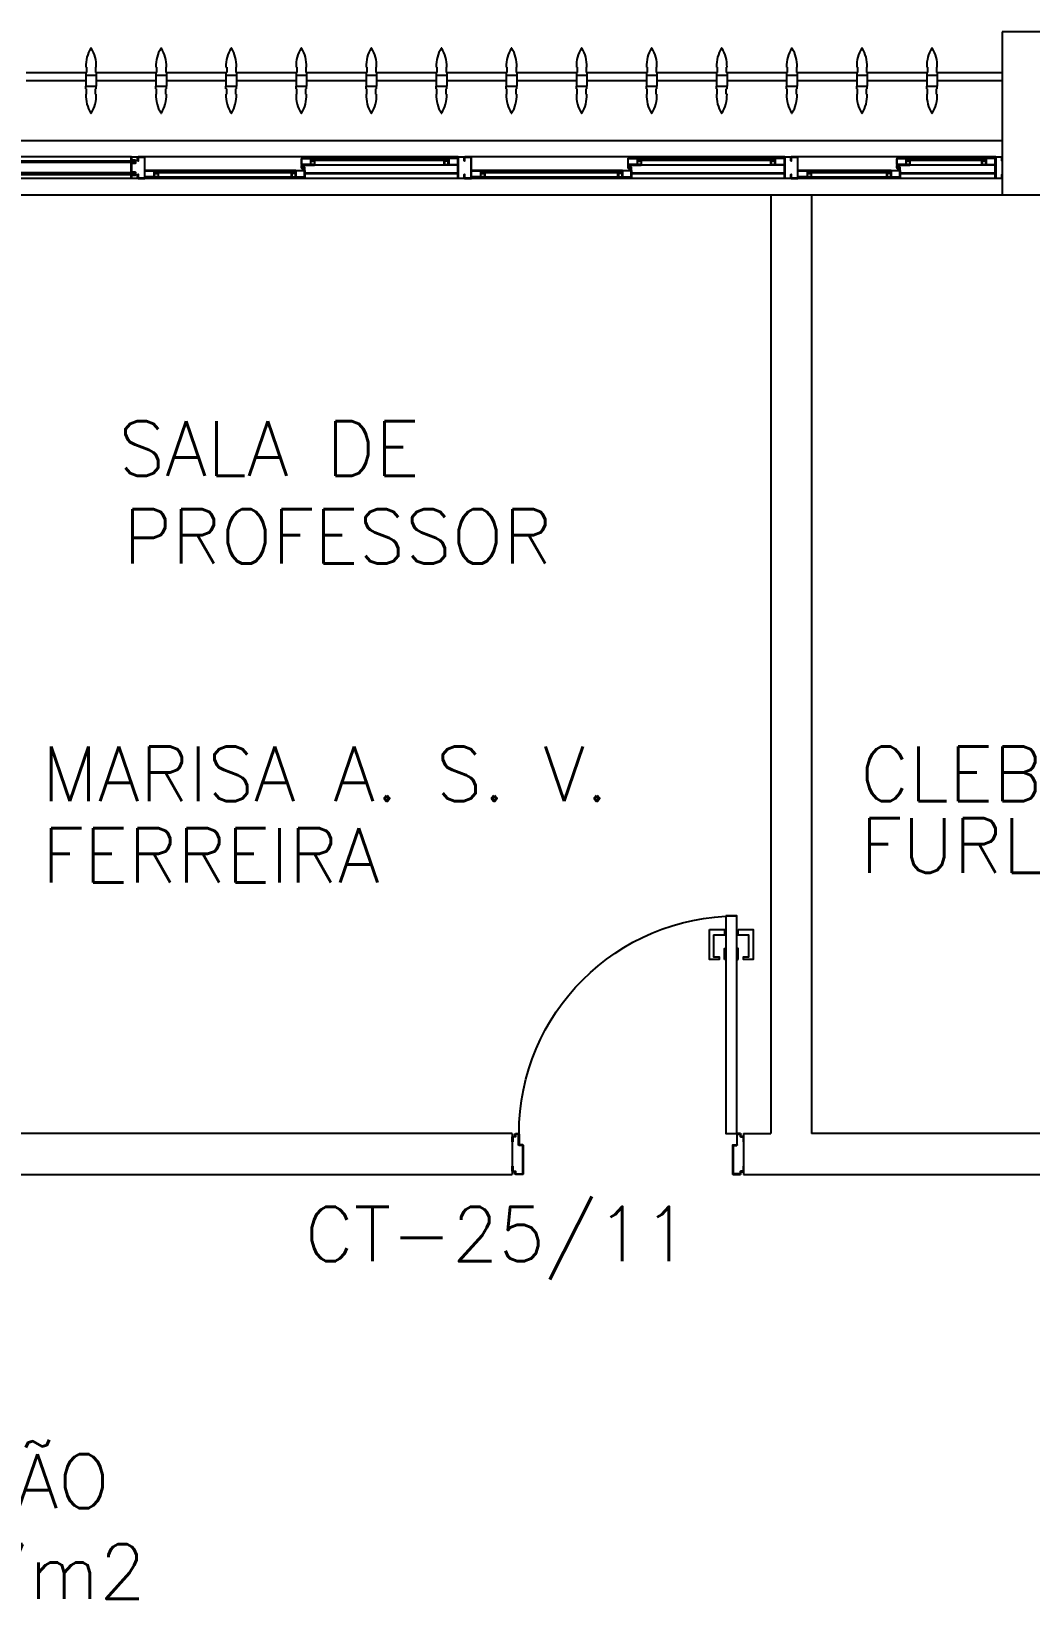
# Model space of a CAD drawing. Header units: millimetres. Extents: x 2686 to 2939, y 1294 to 1441.
# Drawn here: x 2768.71 to 2772.37, y 1342.75 to 1348.57 of the extents above; entities that cross this region are included whole.
import ezdxf

# ---------------------------------------------------------------- set-up
doc = ezdxf.new("R2010")
doc.units = ezdxf.units.MM
for name, color, linetype in [('AR-ALV', 2, 'Continuous'), ('AR-BRISES', 1, 'Continuous'), ('AR-ESQ', 1, 'Continuous'), ('AR-ESTC', 3, 'Continuous'), ('AR-PEITORIL', 1, 'Continuous'), ('AR-PORTA', 1, 'Continuous'), ('AR-TXTCONG', 2, 'Continuous'), ('BR-PAINEL', 1, 'Continuous'), ('BR-SUPORTE', 1, 'Continuous'), ('DT-ESQ-BAGUETE-C', 1, 'Continuous'), ('DT-ESQ-BAGUETE-V', 1, 'Continuous'), ('DT-ESQ-CHAPA DOBRADA-V', 1, 'Continuous'), ('DT-ESQ-MARCO-V', 1, 'Continuous'), ('DT-ESQ-PERFIL CADEIRA-C', 2, 'Continuous'), ('DT-ESQ-PERFIL CADEIRA-V', 2, 'Continuous'), ('DT-ESQ-PERFIL U SIMPLES-C', 2, 'Continuous'), ('DT-ESQ-PERFIL U-C', 2, 'Continuous'), ('DT-ESQ-PERFIL U-V', 1, 'Continuous'), ('DT-ESQ-VIDRO-C', 2, 'Continuous'), ('DT-ESQ-VIDRO-V', 71, 'Continuous'), ('DT-TXTMOD', 1, 'Continuous'), ('ENDEREÇO', 2, 'Continuous'), ('maçaneta', 1, 'Continuous'), ('mov', 1, 'Continuous'), ('PM-PERFIL U-C', 2, 'Continuous'), ('pm1', 2, 'Continuous'), ('TEXTO', 2, 'Continuous'), ('Área', 2, 'Continuous')]:
    doc.layers.add(name, color=color, linetype=linetype)
doc.styles.add('S10', font='simplex.shx', dxfattribs={"height": 0.1})
doc.styles.add('S16', font='simplex.shx', dxfattribs={"width": 1.1, "height": 0.16})
doc.styles.add('UNB-100', font='simplex.shx', dxfattribs={"height": 0.2})
doc.styles.add('UNB1-100', font='simplex.shx', dxfattribs={"height": 0.2})

# ---------------------------------------------------------------- blocks, each defined once
blk = doc.blocks.new('EF35-P')
at = {"layer": 'DT-ESQ-BAGUETE-C', "ltscale": 0.1}
for points in [[(0.0735, -0.125), (0.06, -0.125), (0.06, -0.1235), (0.073, -0.1235, 0.414214), (0.0735, -0.123), (0.0735, -0.112, 0.414214), (0.073, -0.1115), (0.06, -0.1115), (0.06, -0.11), (0.0735, -0.11, -0.414214), (0.075, -0.1115), (0.075, -0.1235, -0.414214)], [(0.339, -0.125), (0.3525, -0.125), (0.3525, -0.1235), (0.3395, -0.1235, -0.414214), (0.339, -0.123), (0.339, -0.112, -0.414214), (0.3395, -0.1115), (0.3525, -0.1115), (0.3525, -0.11), (0.339, -0.11, 0.414214), (0.3375, -0.1115), (0.3375, -0.1235, 0.414214)], [(0.4225, -0.08), (0.409, -0.08), (0.409, -0.0785), (0.422, -0.0785, 0.414214), (0.4225, -0.078), (0.4225, -0.067, 0.414214), (0.422, -0.0665), (0.409, -0.0665), (0.409, -0.065), (0.4225, -0.065, -0.414214), (0.424, -0.0665), (0.424, -0.0785, -0.414214)], [(0.7015, -0.08), (0.715, -0.08), (0.715, -0.0785), (0.702, -0.0785, -0.414214), (0.7015, -0.078), (0.7015, -0.067, -0.414214), (0.702, -0.0665), (0.715, -0.0665), (0.715, -0.065), (0.7015, -0.065, 0.414214), (0.7, -0.0665), (0.7, -0.0785, 0.414214)], [(0.8485, -0.125), (0.835, -0.125), (0.835, -0.1235), (0.848, -0.1235, 0.414214), (0.8485, -0.123), (0.8485, -0.112, 0.414214), (0.848, -0.1115), (0.835, -0.1115), (0.835, -0.11), (0.8485, -0.11, -0.414214), (0.85, -0.1115), (0.85, -0.1235, -0.414214)], [(1.3265, -0.125), (1.34, -0.125), (1.34, -0.1235), (1.327, -0.1235, -0.414214), (1.3265, -0.123), (1.3265, -0.112, -0.414214), (1.327, -0.1115), (1.34, -0.1115), (1.34, -0.11), (1.3265, -0.11, 0.414214), (1.325, -0.1115), (1.325, -0.1235, 0.414214)], [(1.41, -0.08), (1.3965, -0.08), (1.3965, -0.0785), (1.4095, -0.0785, 0.414214), (1.41, -0.078), (1.41, -0.067, 0.414214), (1.4095, -0.0665), (1.3965, -0.0665), (1.3965, -0.065), (1.41, -0.065, -0.414214), (1.4115, -0.0665), (1.4115, -0.0785, -0.414214)], [(1.9015, -0.08), (1.915, -0.08), (1.915, -0.0785), (1.902, -0.0785, -0.414214), (1.9015, -0.078), (1.9015, -0.067, -0.414214), (1.902, -0.0665), (1.915, -0.0665), (1.915, -0.065), (1.9015, -0.065, 0.414214), (1.9, -0.0665), (1.9, -0.0785, 0.414214)], [(2.0485, -0.125), (2.035, -0.125), (2.035, -0.1235), (2.048, -0.1235, 0.414214), (2.0485, -0.123), (2.0485, -0.112, 0.414214), (2.048, -0.1115), (2.035, -0.1115), (2.035, -0.11), (2.0485, -0.11, -0.414214), (2.05, -0.1115), (2.05, -0.1235, -0.414214)], [(2.5265, -0.125), (2.54, -0.125), (2.54, -0.1235), (2.527, -0.1235, -0.414214), (2.5265, -0.123), (2.5265, -0.112, -0.414214), (2.527, -0.1115), (2.54, -0.1115), (2.54, -0.11), (2.5265, -0.11, 0.414214), (2.525, -0.1115), (2.525, -0.1235, 0.414214)], [(2.61, -0.08), (2.5965, -0.08), (2.5965, -0.0785), (2.6095, -0.0785, 0.414214), (2.61, -0.078), (2.61, -0.067, 0.414214), (2.6095, -0.0665), (2.5965, -0.0665), (2.5965, -0.065), (2.61, -0.065, -0.414214), (2.6115, -0.0665), (2.6115, -0.0785, -0.414214)], [(3.1015, -0.08), (3.115, -0.08), (3.115, -0.0785), (3.102, -0.0785, -0.414214), (3.1015, -0.078), (3.1015, -0.067, -0.414214), (3.102, -0.0665), (3.115, -0.0665), (3.115, -0.065), (3.1015, -0.065, 0.414214), (3.1, -0.0665), (3.1, -0.0785, 0.414214)]]:
    blk.add_lwpolyline(points, format="xyb", close=True, dxfattribs=at)
at = {"layer": 'DT-ESQ-BAGUETE-V', "ltscale": 0.1}
for p, q in [((0.0735, -0.11), (0.339, -0.11)), ((0.4225, -0.065), (0.7015, -0.065)), ((0.8485, -0.11), (1.3265, -0.11)), ((1.41, -0.065), (1.9015, -0.065)), ((2.0485, -0.11), (2.5265, -0.11)), ((2.61, -0.065), (3.1015, -0.065))]:
    blk.add_line(p, q, dxfattribs=at)
at = {"layer": 'DT-ESQ-CHAPA DOBRADA-V', "ltscale": 0.1}
for p, q in [((0.025, -0.077), (0.374, -0.077)), ((0.025, -0.08), (0.374, -0.08)), ((0.8, -0.077), (1.3615, -0.077)), ((0.8, -0.08), (1.3615, -0.08)), ((2, -0.077), (2.5615, -0.077)), ((2, -0.08), (2.5615, -0.08))]:
    blk.add_line(p, q, dxfattribs=at)
at = {"layer": 'DT-ESQ-MARCO-V', "ltscale": 0.1}
for p, q in [((3.1985, -0.06), (3.7515, -0.06)), ((3.1985, -0.14), (3.7515, -0.14))]:
    blk.add_line(p, q, dxfattribs=at)
at = {"layer": 'DT-ESQ-PERFIL CADEIRA-C', "ltscale": 0.1}
for p, q in [((0.376, -0.0885), (0.4225, -0.0885)), ((0.75, -0.0885), (0.7015, -0.0885)), ((1.3635, -0.0885), (1.41, -0.0885)), ((1.95, -0.0885), (1.9015, -0.0885)), ((2.5635, -0.0885), (2.61, -0.0885)), ((3.15, -0.0885), (3.1015, -0.0885)), ((0.025, -0.1335), (0.0735, -0.1335)), ((0.3855, -0.1335), (0.339, -0.1335)), ((0.8, -0.1335), (0.8485, -0.1335)), ((1.373, -0.1335), (1.3265, -0.1335)), ((2, -0.1335), (2.0485, -0.1335)), ((2.573, -0.1335), (2.5265, -0.1335))]:
    blk.add_line(p, q, dxfattribs=at)
for points in [[(0.0735, -0.135), (0.025, -0.135), (0.025, -0.1335), (0.06, -0.1335, -0.198912), (0.0589, -0.1331, -0.198913), (0.0585, -0.132), (0.0585, -0.112, 0.414214), (0.058, -0.1115), (0.025, -0.1115), (0.025, -0.11), (0.0585, -0.11, -0.414214), (0.06, -0.1115), (0.06, -0.1235), (0.06, -0.125), (0.06, -0.132), (0.0735, -0.132, -1)], [(0.339, -0.132, 1), (0.339, -0.135), (0.3855, -0.135, 0.414214), (0.3875, -0.133), (0.3875, -0.112, 0.414214), (0.3855, -0.11), (0.354, -0.11, 0.414214), (0.3525, -0.1115), (0.3525, -0.132)], [(0.3525, -0.1335, 0.198913), (0.3536, -0.1331, 0.198913), (0.354, -0.132), (0.354, -0.112, -0.414214), (0.3545, -0.1115), (0.3855, -0.1115, -0.414214), (0.386, -0.112), (0.386, -0.133, -0.414214), (0.3855, -0.1335)], [(0.4225, -0.087, -1), (0.4225, -0.09), (0.376, -0.09, -0.414214), (0.374, -0.088), (0.374, -0.067, -0.414214), (0.376, -0.065), (0.4075, -0.065, -0.414214), (0.409, -0.0665), (0.409, -0.087)], [(0.409, -0.0885, -0.198913), (0.4079, -0.0881, -0.198913), (0.4075, -0.087), (0.4075, -0.067, 0.414214), (0.407, -0.0665), (0.376, -0.0665, 0.414214), (0.3755, -0.067), (0.3755, -0.088, 0.414214), (0.376, -0.0885)], [(0.7015, -0.09), (0.75, -0.09), (0.75, -0.0885), (0.715, -0.0885, 0.198912), (0.7161, -0.0881, 0.198913), (0.7165, -0.087), (0.7165, -0.067, -0.414214), (0.717, -0.0665), (0.75, -0.0665), (0.75, -0.065), (0.7165, -0.065, 0.414214), (0.715, -0.0665), (0.715, -0.0785), (0.715, -0.08), (0.715, -0.087), (0.7015, -0.087, 1)], [(0.8485, -0.135), (0.8, -0.135), (0.8, -0.1335), (0.835, -0.1335, -0.198912), (0.8339, -0.1331, -0.198913), (0.8335, -0.132), (0.8335, -0.112, 0.414214), (0.833, -0.1115), (0.8, -0.1115), (0.8, -0.11), (0.8335, -0.11, -0.414214), (0.835, -0.1115), (0.835, -0.1235), (0.835, -0.125), (0.835, -0.132), (0.8485, -0.132, -1)], [(1.3265, -0.132, 1), (1.3265, -0.135), (1.373, -0.135, 0.414214), (1.375, -0.133), (1.375, -0.112, 0.414214), (1.373, -0.11), (1.3415, -0.11, 0.414214), (1.34, -0.1115), (1.34, -0.132)], [(1.34, -0.1335, 0.198913), (1.3411, -0.1331, 0.198913), (1.3415, -0.132), (1.3415, -0.112, -0.414214), (1.342, -0.1115), (1.373, -0.1115, -0.414214), (1.3735, -0.112), (1.3735, -0.133, -0.414214), (1.373, -0.1335)], [(1.41, -0.087, -1), (1.41, -0.09), (1.3635, -0.09, -0.414214), (1.3615, -0.088), (1.3615, -0.067, -0.414214), (1.3635, -0.065), (1.395, -0.065, -0.414214), (1.3965, -0.0665), (1.3965, -0.087)], [(1.3965, -0.0885, -0.198913), (1.3954, -0.0881, -0.198913), (1.395, -0.087), (1.395, -0.067, 0.414214), (1.3945, -0.0665), (1.3635, -0.0665, 0.414214), (1.363, -0.067), (1.363, -0.088, 0.414214), (1.3635, -0.0885)], [(1.9015, -0.09), (1.95, -0.09), (1.95, -0.0885), (1.915, -0.0885, 0.198912), (1.9161, -0.0881, 0.198913), (1.9165, -0.087), (1.9165, -0.067, -0.414214), (1.917, -0.0665), (1.95, -0.0665), (1.95, -0.065), (1.9165, -0.065, 0.414214), (1.915, -0.0665), (1.915, -0.0785), (1.915, -0.08), (1.915, -0.087), (1.9015, -0.087, 1)], [(2.0485, -0.135), (2, -0.135), (2, -0.1335), (2.035, -0.1335, -0.198912), (2.0339, -0.1331, -0.198913), (2.0335, -0.132), (2.0335, -0.112, 0.414214), (2.033, -0.1115), (2, -0.1115), (2, -0.11), (2.0335, -0.11, -0.414214), (2.035, -0.1115), (2.035, -0.1235), (2.035, -0.125), (2.035, -0.132), (2.0485, -0.132, -1)], [(2.5265, -0.132, 1), (2.5265, -0.135), (2.573, -0.135, 0.414214), (2.575, -0.133), (2.575, -0.112, 0.414214), (2.573, -0.11), (2.5415, -0.11, 0.414214), (2.54, -0.1115), (2.54, -0.132)], [(2.54, -0.1335, 0.198913), (2.5411, -0.1331, 0.198913), (2.5415, -0.132), (2.5415, -0.112, -0.414214), (2.542, -0.1115), (2.573, -0.1115, -0.414214), (2.5735, -0.112), (2.5735, -0.133, -0.414214), (2.573, -0.1335)], [(2.61, -0.087, -1), (2.61, -0.09), (2.5635, -0.09, -0.414214), (2.5615, -0.088), (2.5615, -0.067, -0.414214), (2.5635, -0.065), (2.595, -0.065, -0.414214), (2.5965, -0.0665), (2.5965, -0.087)], [(2.5965, -0.0885, -0.198913), (2.5954, -0.0881, -0.198913), (2.595, -0.087), (2.595, -0.067, 0.414214), (2.5945, -0.0665), (2.5635, -0.0665, 0.414214), (2.563, -0.067), (2.563, -0.088, 0.414214), (2.5635, -0.0885)], [(3.1015, -0.09), (3.15, -0.09), (3.15, -0.0885), (3.115, -0.0885, 0.198912), (3.1161, -0.0881, 0.198913), (3.1165, -0.087), (3.1165, -0.067, -0.414214), (3.117, -0.0665), (3.15, -0.0665), (3.15, -0.065), (3.1165, -0.065, 0.414214), (3.115, -0.0665), (3.115, -0.0785), (3.115, -0.08), (3.115, -0.087), (3.1015, -0.087, 1)]]:
    blk.add_lwpolyline(points, format="xyb", close=True, dxfattribs=at)
at = {"layer": 'DT-ESQ-PERFIL CADEIRA-V', "ltscale": 0.1}
for p, q in [((0.4075, -0.09), (0.7015, -0.09)), ((1.395, -0.09), (1.9015, -0.09)), ((2.595, -0.09), (3.1015, -0.09)), ((0.0735, -0.135), (0.339, -0.135)), ((0.8485, -0.135), (1.3265, -0.135)), ((2.0485, -0.135), (2.5265, -0.135))]:
    blk.add_line(p, q, dxfattribs=at)
at = {"layer": 'DT-ESQ-PERFIL U SIMPLES-C', "ltscale": 0.1}
for points in [[(0.376, -0.102), (0.384, -0.102), (0.384, -0.1005), (0.376, -0.1005, -0.414214), (0.3755, -0.1), (0.3755, -0.092, -0.414214), (0.376, -0.0915), (0.384, -0.0915), (0.384, -0.09), (0.376, -0.09, 0.414214), (0.374, -0.092), (0.374, -0.1, 0.414214)], [(0.3855, -0.098), (0.3775, -0.098), (0.3775, -0.0995), (0.3855, -0.0995, -0.414214), (0.386, -0.1), (0.386, -0.108, -0.414214), (0.3855, -0.1085), (0.3775, -0.1085), (0.3775, -0.11), (0.3855, -0.11, 0.414214), (0.3875, -0.108), (0.3875, -0.1, 0.414214)], [(1.3635, -0.102), (1.3715, -0.102), (1.3715, -0.1005), (1.3635, -0.1005, -0.414214), (1.363, -0.1), (1.363, -0.092, -0.414214), (1.3635, -0.0915), (1.3715, -0.0915), (1.3715, -0.09), (1.3635, -0.09, 0.414214), (1.3615, -0.092), (1.3615, -0.1, 0.414214)], [(1.373, -0.098), (1.365, -0.098), (1.365, -0.0995), (1.373, -0.0995, -0.414214), (1.3735, -0.1), (1.3735, -0.108, -0.414214), (1.373, -0.1085), (1.365, -0.1085), (1.365, -0.11), (1.373, -0.11, 0.414214), (1.375, -0.108), (1.375, -0.1, 0.414214)], [(2.5635, -0.102), (2.5715, -0.102), (2.5715, -0.1005), (2.5635, -0.1005, -0.414214), (2.563, -0.1), (2.563, -0.092, -0.414214), (2.5635, -0.0915), (2.5715, -0.0915), (2.5715, -0.09), (2.5635, -0.09, 0.414214), (2.5615, -0.092), (2.5615, -0.1, 0.414214)], [(2.573, -0.098), (2.565, -0.098), (2.565, -0.0995), (2.573, -0.0995, -0.414214), (2.5735, -0.1), (2.5735, -0.108, -0.414214), (2.573, -0.1085), (2.565, -0.1085), (2.565, -0.11), (2.573, -0.11, 0.414214), (2.575, -0.108), (2.575, -0.1, 0.414214)]]:
    blk.add_lwpolyline(points, format="xyb", close=True, dxfattribs=at)
at = {"layer": 'DT-ESQ-PERFIL U-C', "ltscale": 0.1}
for points in [[(0, -0.0615, -0.414214), (0.0015, -0.06), (0.0235, -0.06, -0.414214), (0.025, -0.0615), (0.025, -0.1385, -0.414214), (0.0235, -0.14), (0.0015, -0.14, -0.414214), (0, -0.1385), (0, -0.125), (0.0015, -0.125), (0.0015, -0.138, 0.414214), (0.002, -0.1385), (0.023, -0.1385, 0.414214), (0.0235, -0.138), (0.0235, -0.062, 0.414214), (0.023, -0.0615), (0.002, -0.0615, 0.414214), (0.0015, -0.062), (0.0015, -0.075), (0, -0.075)], [(0.775, -0.0615, 0.414214), (0.7735, -0.06), (0.7515, -0.06, 0.414214), (0.75, -0.0615), (0.75, -0.1385, 0.414214), (0.7515, -0.14), (0.7735, -0.14, 0.414214), (0.775, -0.1385), (0.775, -0.125), (0.7735, -0.125), (0.7735, -0.138, -0.414214), (0.773, -0.1385), (0.752, -0.1385, -0.414214), (0.7515, -0.138), (0.7515, -0.062, -0.414214), (0.752, -0.0615), (0.773, -0.0615, -0.414214), (0.7735, -0.062), (0.7735, -0.075), (0.775, -0.075)], [(0.775, -0.0615, -0.414214), (0.7765, -0.06), (0.7985, -0.06, -0.414214), (0.8, -0.0615), (0.8, -0.1385, -0.414214), (0.7985, -0.14), (0.7765, -0.14, -0.414214), (0.775, -0.1385), (0.775, -0.125), (0.7765, -0.125), (0.7765, -0.138, 0.414214), (0.777, -0.1385), (0.798, -0.1385, 0.414214), (0.7985, -0.138), (0.7985, -0.062, 0.414214), (0.798, -0.0615), (0.777, -0.0615, 0.414214), (0.7765, -0.062), (0.7765, -0.075), (0.775, -0.075)], [(1.975, -0.0615, 0.414214), (1.9735, -0.06), (1.9515, -0.06, 0.414214), (1.95, -0.0615), (1.95, -0.1385, 0.414214), (1.9515, -0.14), (1.9735, -0.14, 0.414214), (1.975, -0.1385), (1.975, -0.125), (1.9735, -0.125), (1.9735, -0.138, -0.414214), (1.973, -0.1385), (1.952, -0.1385, -0.414214), (1.9515, -0.138), (1.9515, -0.062, -0.414214), (1.952, -0.0615), (1.973, -0.0615, -0.414214), (1.9735, -0.062), (1.9735, -0.075), (1.975, -0.075)], [(1.975, -0.0615, -0.414214), (1.9765, -0.06), (1.9985, -0.06, -0.414214), (2, -0.0615), (2, -0.1385, -0.414214), (1.9985, -0.14), (1.9765, -0.14, -0.414214), (1.975, -0.1385), (1.975, -0.125), (1.9765, -0.125), (1.9765, -0.138, 0.414214), (1.977, -0.1385), (1.998, -0.1385, 0.414214), (1.9985, -0.138), (1.9985, -0.062, 0.414214), (1.998, -0.0615), (1.977, -0.0615, 0.414214), (1.9765, -0.062), (1.9765, -0.075), (1.975, -0.075)], [(3.175, -0.0615, 0.414214), (3.1735, -0.06), (3.1515, -0.06, 0.414214), (3.15, -0.0615), (3.15, -0.1385, 0.414214), (3.1515, -0.14), (3.1735, -0.14, 0.414214), (3.175, -0.1385), (3.175, -0.125), (3.1735, -0.125), (3.1735, -0.138, -0.414214), (3.173, -0.1385), (3.152, -0.1385, -0.414214), (3.1515, -0.138), (3.1515, -0.062, -0.414214), (3.152, -0.0615), (3.173, -0.0615, -0.414214), (3.1735, -0.062), (3.1735, -0.075), (3.175, -0.075)], [(3.2, -0.1285), (3.2, -0.1385, -0.414214), (3.1985, -0.14), (3.1765, -0.14, -0.414214), (3.175, -0.1385), (3.175, -0.125), (3.1765, -0.125), (3.1765, -0.138, 0.414214), (3.177, -0.1385), (3.198, -0.1385, 0.414214), (3.1985, -0.138), (3.1985, -0.1285), (3.1855, -0.1285, -0.414214), (3.184, -0.127), (3.184, -0.117, -0.414214), (3.1855, -0.1155), (3.1985, -0.1155), (3.1985, -0.0845), (3.1855, -0.0845, -0.414214), (3.184, -0.083), (3.184, -0.073, -0.414214), (3.1855, -0.0715), (3.1985, -0.0715), (3.1985, -0.062, 0.414214), (3.198, -0.0615), (3.177, -0.0615, 0.414214), (3.1765, -0.062), (3.1765, -0.075), (3.175, -0.075), (3.175, -0.0615, -0.414214), (3.1765, -0.06), (3.1985, -0.06, -0.414214), (3.2, -0.0615), (3.2, -0.0715, -0.414214), (3.1985, -0.073), (3.1855, -0.073), (3.1855, -0.083), (3.1985, -0.083), (3.1985, -0.083, -0.414214), (3.2, -0.0845), (3.2, -0.1155, -0.414214), (3.1985, -0.117), (3.1985, -0.117), (3.1855, -0.117), (3.1855, -0.127), (3.1985, -0.127, -0.414214)]]:
    blk.add_lwpolyline(points, format="xyb", close=True, dxfattribs=at)
at = {"layer": 'DT-ESQ-PERFIL U-V', "ltscale": 0.1}
for p, q in [((0.0235, -0.06), (0.7515, -0.06)), ((0.7985, -0.06), (1.9515, -0.06)), ((1.9985, -0.06), (3.1515, -0.06)), ((0.0235, -0.14), (0.7515, -0.14)), ((0.7985, -0.14), (1.9515, -0.14)), ((1.9985, -0.14), (3.1515, -0.14))]:
    blk.add_line(p, q, dxfattribs=at)
at = {"layer": 'DT-ESQ-VIDRO-C', "ltscale": 0.1}
for points in [[(0.7125, -0.085), (0.7125, -0.082), (0.4115, -0.082), (0.4115, -0.085)], [(1.9125, -0.085), (1.9125, -0.082), (1.399, -0.082), (1.399, -0.085)], [(3.1125, -0.085), (3.1125, -0.082), (2.599, -0.082), (2.599, -0.085)], [(3.7625, -0.081), (3.7625, -0.075), (3.1875, -0.075), (3.1875, -0.081)], [(0.063, -0.13), (0.063, -0.127), (0.3495, -0.127), (0.3495, -0.13)], [(0.838, -0.13), (0.838, -0.127), (1.337, -0.127), (1.337, -0.13)], [(2.038, -0.13), (2.038, -0.127), (2.537, -0.127), (2.537, -0.13)]]:
    blk.add_lwpolyline(points, close=True, dxfattribs=at)
at = {"layer": 'DT-ESQ-VIDRO-V', "ltscale": 0.1}
blk.add_lwpolyline([(3.7625, -0.119), (3.7625, -0.125), (3.1875, -0.125), (3.1875, -0.119)], close=True, dxfattribs=at)
at = {"layer": 'DT-TXTMOD', "ltscale": 0.1, "style": 'S10', "flags": 3}
for tag, p in [('M01', (0.025, -0.28)), ('M02', (0.3253, -0.28)), ('M03', (0.627, -0.28)), ('M04', (0.9288, -0.28)), ('M05', (1.2306, -0.28)), ('M06', (1.5323, -0.28)), ('M07', (1.8341, -0.28)), ('M08', (2.1359, -0.28)), ('M09', (2.4376, -0.28)), ('M10', (2.7394, -0.28)), ('M11', (3.0412, -0.28)), ('M12', (3.3429, -0.28)), ('M13', (3.6447, -0.28)), ('M14', (3.9464, -0.28)), ('M15', (4.2482, -0.28)), ('M16', (4.55, -0.28)), ('M17', (4.8517, -0.28))]:
    blk.add_attdef(tag, p, '', height=0.1, dxfattribs=at)
blk = doc.blocks.new('BR-MODULO8')
at = {"layer": 'BR-PAINEL'}
for p, q in [((-3.3667, 0.27), (-3.3642, 0.27)), ((-3.3667, 0.25), (-3.3667, 0.24)), ((-3.3667, 0.25), (-3.3642, 0.25)), ((-3.3667, 0.24), (-3.3283, 0.24)), ((-3.3667, 0.24), (-3.3667, 0.2)), ((-3.3642, 0.27), (-3.3642, 0.25)), ((-3.3308, 0.27), (-3.3308, 0.25)), ((-3.3283, 0.27), (-3.3308, 0.27)), ((-3.3283, 0.25), (-3.3308, 0.25)), ((-3.3283, 0.25), (-3.3283, 0.24)), ((-3.3283, 0.24), (-3.3283, 0.2)), ((-3.1092, 0.27), (-3.1067, 0.27)), ((-3.1092, 0.25), (-3.1092, 0.24)), ((-3.1092, 0.25), (-3.1067, 0.25)), ((-3.1092, 0.24), (-3.0708, 0.24)), ((-3.1092, 0.24), (-3.1092, 0.2)), ((-3.1067, 0.27), (-3.1067, 0.25)), ((-3.0733, 0.27), (-3.0733, 0.25)), ((-3.0708, 0.27), (-3.0733, 0.27)), ((-3.0708, 0.25), (-3.0733, 0.25)), ((-3.0708, 0.25), (-3.0708, 0.24)), ((-3.0708, 0.24), (-3.0708, 0.2)), ((-2.8517, 0.27), (-2.8492, 0.27)), ((-2.8517, 0.25), (-2.8517, 0.24)), ((-2.8517, 0.25), (-2.8492, 0.25)), ((-2.8517, 0.24), (-2.8133, 0.24)), ((-2.8517, 0.24), (-2.8517, 0.2)), ((-2.8492, 0.27), (-2.8492, 0.25)), ((-2.8158, 0.27), (-2.8158, 0.25)), ((-2.8133, 0.27), (-2.8158, 0.27)), ((-2.8133, 0.25), (-2.8158, 0.25)), ((-2.8133, 0.25), (-2.8133, 0.24)), ((-2.8133, 0.24), (-2.8133, 0.2)), ((-2.5942, 0.27), (-2.5917, 0.27)), ((-2.5942, 0.25), (-2.5942, 0.24)), ((-2.5942, 0.25), (-2.5917, 0.25)), ((-2.5942, 0.24), (-2.5558, 0.24)), ((-2.5942, 0.24), (-2.5942, 0.2)), ((-2.5917, 0.27), (-2.5917, 0.25)), ((-2.5583, 0.27), (-2.5583, 0.25)), ((-2.5558, 0.27), (-2.5583, 0.27)), ((-2.5558, 0.25), (-2.5583, 0.25)), ((-2.5558, 0.25), (-2.5558, 0.24)), ((-2.5558, 0.24), (-2.5558, 0.2)), ((-2.3367, 0.27), (-2.3342, 0.27)), ((-2.3367, 0.25), (-2.3367, 0.24)), ((-2.3367, 0.25), (-2.3342, 0.25)), ((-2.3367, 0.24), (-2.2983, 0.24)), ((-2.3367, 0.24), (-2.3367, 0.2)), ((-2.3342, 0.27), (-2.3342, 0.25)), ((-2.3008, 0.27), (-2.3008, 0.25)), ((-2.2983, 0.27), (-2.3008, 0.27)), ((-2.2983, 0.25), (-2.3008, 0.25)), ((-2.2983, 0.25), (-2.2983, 0.24)), ((-2.2983, 0.24), (-2.2983, 0.2)), ((-2.0792, 0.27), (-2.0767, 0.27)), ((-2.0792, 0.25), (-2.0792, 0.24)), ((-2.0792, 0.25), (-2.0767, 0.25)), ((-2.0792, 0.24), (-2.0408, 0.24)), ((-2.0792, 0.24), (-2.0792, 0.2)), ((-2.0767, 0.27), (-2.0767, 0.25)), ((-2.0433, 0.27), (-2.0433, 0.25)), ((-2.0408, 0.27), (-2.0433, 0.27)), ((-2.0408, 0.25), (-2.0433, 0.25)), ((-2.0408, 0.25), (-2.0408, 0.24)), ((-2.0408, 0.24), (-2.0408, 0.2)), ((-1.8217, 0.27), (-1.8192, 0.27)), ((-1.8217, 0.25), (-1.8217, 0.24)), ((-1.8217, 0.25), (-1.8192, 0.25)), ((-1.8217, 0.24), (-1.7833, 0.24)), ((-1.8217, 0.24), (-1.8217, 0.2)), ((-1.8192, 0.27), (-1.8192, 0.25)), ((-1.7858, 0.27), (-1.7858, 0.25)), ((-1.7833, 0.27), (-1.7858, 0.27)), ((-1.7833, 0.25), (-1.7858, 0.25)), ((-1.7833, 0.25), (-1.7833, 0.24)), ((-1.7833, 0.24), (-1.7833, 0.2)), ((-1.5642, 0.27), (-1.5617, 0.27)), ((-1.5642, 0.25), (-1.5642, 0.24)), ((-1.5642, 0.25), (-1.5617, 0.25)), ((-1.5642, 0.24), (-1.5258, 0.24)), ((-1.5642, 0.24), (-1.5642, 0.2)), ((-1.5617, 0.27), (-1.5617, 0.25)), ((-1.5283, 0.27), (-1.5283, 0.25)), ((-1.5258, 0.27), (-1.5283, 0.27)), ((-1.5258, 0.25), (-1.5283, 0.25)), ((-1.5258, 0.25), (-1.5258, 0.24)), ((-1.5258, 0.24), (-1.5258, 0.2)), ((-1.3067, 0.27), (-1.3042, 0.27)), ((-1.3067, 0.25), (-1.3067, 0.24)), ((-1.3067, 0.25), (-1.3042, 0.25)), ((-1.3067, 0.24), (-1.2683, 0.24)), ((-1.3067, 0.24), (-1.3067, 0.2)), ((-1.3042, 0.27), (-1.3042, 0.25)), ((-1.2708, 0.27), (-1.2708, 0.25)), ((-1.2683, 0.27), (-1.2708, 0.27)), ((-1.2683, 0.25), (-1.2708, 0.25)), ((-1.2683, 0.25), (-1.2683, 0.24)), ((-1.2683, 0.24), (-1.2683, 0.2)), ((-1.0492, 0.27), (-1.0467, 0.27)), ((-1.0492, 0.25), (-1.0492, 0.24)), ((-1.0492, 0.25), (-1.0467, 0.25)), ((-1.0492, 0.24), (-1.0108, 0.24)), ((-1.0492, 0.24), (-1.0492, 0.2)), ((-1.0467, 0.27), (-1.0467, 0.25)), ((-1.0133, 0.27), (-1.0133, 0.25)), ((-1.0108, 0.27), (-1.0133, 0.27)), ((-1.0108, 0.25), (-1.0133, 0.25)), ((-1.0108, 0.25), (-1.0108, 0.24)), ((-1.0108, 0.24), (-1.0108, 0.2)), ((-0.7917, 0.27), (-0.7892, 0.27)), ((-0.7917, 0.25), (-0.7917, 0.24)), ((-0.7917, 0.25), (-0.7892, 0.25)), ((-0.7917, 0.24), (-0.7533, 0.24)), ((-0.7917, 0.24), (-0.7917, 0.2)), ((-0.7892, 0.27), (-0.7892, 0.25)), ((-0.7558, 0.27), (-0.7558, 0.25)), ((-0.7533, 0.27), (-0.7558, 0.27)), ((-0.7533, 0.25), (-0.7558, 0.25)), ((-0.7533, 0.25), (-0.7533, 0.24)), ((-0.7533, 0.24), (-0.7533, 0.2)), ((-0.5342, 0.27), (-0.5317, 0.27)), ((-0.5342, 0.25), (-0.5317, 0.25)), ((-0.5342, 0.25), (-0.5342, 0.24)), ((-0.5342, 0.24), (-0.5342, 0.2)), ((-0.5342, 0.24), (-0.4958, 0.24)), ((-0.5317, 0.27), (-0.5317, 0.25)), ((-0.4958, 0.27), (-0.4983, 0.27)), ((-0.4983, 0.27), (-0.4983, 0.25)), ((-0.4958, 0.25), (-0.4983, 0.25)), ((-0.4958, 0.25), (-0.4958, 0.24)), ((-0.4958, 0.24), (-0.4958, 0.2)), ((-0.2767, 0.27), (-0.2742, 0.27)), ((-0.2767, 0.25), (-0.2767, 0.24)), ((-0.2767, 0.25), (-0.2742, 0.25)), ((-0.2767, 0.24), (-0.2383, 0.24)), ((-0.2767, 0.24), (-0.2767, 0.2)), ((-0.2742, 0.27), (-0.2742, 0.25)), ((-0.2408, 0.27), (-0.2408, 0.25)), ((-0.2383, 0.27), (-0.2408, 0.27)), ((-0.2383, 0.25), (-0.2408, 0.25)), ((-0.2383, 0.25), (-0.2383, 0.24)), ((-0.2383, 0.24), (-0.2383, 0.2)), ((-3.3667, 0.2), (-3.3283, 0.2)), ((-3.3667, 0.19), (-3.3667, 0.2)), ((-3.3667, 0.19), (-3.3642, 0.19)), ((-3.3642, 0.17), (-3.3642, 0.19)), ((-3.3283, 0.19), (-3.3308, 0.19)), ((-3.3308, 0.17), (-3.3308, 0.19)), ((-3.3283, 0.19), (-3.3283, 0.2)), ((-3.1092, 0.2), (-3.0708, 0.2)), ((-3.1092, 0.19), (-3.1092, 0.2)), ((-3.1092, 0.19), (-3.1067, 0.19)), ((-3.1067, 0.17), (-3.1067, 0.19)), ((-3.0708, 0.19), (-3.0733, 0.19)), ((-3.0733, 0.17), (-3.0733, 0.19)), ((-3.0708, 0.19), (-3.0708, 0.2)), ((-2.8517, 0.2), (-2.8133, 0.2)), ((-2.8517, 0.19), (-2.8517, 0.2)), ((-2.8517, 0.19), (-2.8492, 0.19)), ((-2.8492, 0.17), (-2.8492, 0.19)), ((-2.8133, 0.19), (-2.8158, 0.19)), ((-2.8158, 0.17), (-2.8158, 0.19)), ((-2.8133, 0.19), (-2.8133, 0.2)), ((-2.5942, 0.2), (-2.5558, 0.2)), ((-2.5942, 0.19), (-2.5942, 0.2)), ((-2.5942, 0.19), (-2.5917, 0.19)), ((-2.5917, 0.17), (-2.5917, 0.19)), ((-2.5558, 0.19), (-2.5583, 0.19)), ((-2.5583, 0.17), (-2.5583, 0.19)), ((-2.5558, 0.19), (-2.5558, 0.2)), ((-2.3367, 0.2), (-2.2983, 0.2)), ((-2.3367, 0.19), (-2.3367, 0.2)), ((-2.3367, 0.19), (-2.3342, 0.19)), ((-2.3342, 0.17), (-2.3342, 0.19)), ((-2.2983, 0.19), (-2.3008, 0.19)), ((-2.3008, 0.17), (-2.3008, 0.19)), ((-2.2983, 0.19), (-2.2983, 0.2)), ((-2.0792, 0.2), (-2.0408, 0.2)), ((-2.0792, 0.19), (-2.0792, 0.2)), ((-2.0792, 0.19), (-2.0767, 0.19)), ((-2.0767, 0.17), (-2.0767, 0.19)), ((-2.0408, 0.19), (-2.0433, 0.19)), ((-2.0433, 0.17), (-2.0433, 0.19)), ((-2.0408, 0.19), (-2.0408, 0.2)), ((-1.8217, 0.2), (-1.7833, 0.2)), ((-1.8217, 0.19), (-1.8217, 0.2)), ((-1.8217, 0.19), (-1.8192, 0.19)), ((-1.8192, 0.17), (-1.8192, 0.19)), ((-1.7833, 0.19), (-1.7858, 0.19)), ((-1.7858, 0.17), (-1.7858, 0.19)), ((-1.7833, 0.19), (-1.7833, 0.2)), ((-1.5642, 0.2), (-1.5258, 0.2)), ((-1.5642, 0.19), (-1.5642, 0.2)), ((-1.5642, 0.19), (-1.5617, 0.19)), ((-1.5617, 0.17), (-1.5617, 0.19)), ((-1.5258, 0.19), (-1.5283, 0.19)), ((-1.5283, 0.17), (-1.5283, 0.19)), ((-1.5258, 0.19), (-1.5258, 0.2)), ((-1.3067, 0.2), (-1.2683, 0.2)), ((-1.3067, 0.19), (-1.3067, 0.2)), ((-1.3067, 0.19), (-1.3042, 0.19)), ((-1.3042, 0.17), (-1.3042, 0.19)), ((-1.2683, 0.19), (-1.2708, 0.19)), ((-1.2708, 0.17), (-1.2708, 0.19)), ((-1.2683, 0.19), (-1.2683, 0.2)), ((-1.0492, 0.2), (-1.0108, 0.2)), ((-1.0492, 0.19), (-1.0492, 0.2)), ((-1.0492, 0.19), (-1.0467, 0.19)), ((-1.0467, 0.17), (-1.0467, 0.19)), ((-1.0108, 0.19), (-1.0133, 0.19)), ((-1.0133, 0.17), (-1.0133, 0.19)), ((-1.0108, 0.19), (-1.0108, 0.2)), ((-0.7917, 0.2), (-0.7533, 0.2)), ((-0.7917, 0.19), (-0.7917, 0.2)), ((-0.7917, 0.19), (-0.7892, 0.19)), ((-0.7892, 0.17), (-0.7892, 0.19)), ((-0.7533, 0.19), (-0.7558, 0.19)), ((-0.7558, 0.17), (-0.7558, 0.19)), ((-0.7533, 0.19), (-0.7533, 0.2)), ((-0.5342, 0.19), (-0.5342, 0.2)), ((-0.5342, 0.2), (-0.4958, 0.2)), ((-0.5342, 0.19), (-0.5317, 0.19)), ((-0.5317, 0.17), (-0.5317, 0.19)), ((-0.4983, 0.17), (-0.4983, 0.19)), ((-0.4958, 0.19), (-0.4983, 0.19)), ((-0.4958, 0.19), (-0.4958, 0.2)), ((-0.2767, 0.2), (-0.2383, 0.2)), ((-0.2767, 0.19), (-0.2767, 0.2)), ((-0.2767, 0.19), (-0.2742, 0.19)), ((-0.2742, 0.17), (-0.2742, 0.19)), ((-0.2383, 0.19), (-0.2408, 0.19)), ((-0.2408, 0.17), (-0.2408, 0.19)), ((-0.2383, 0.19), (-0.2383, 0.2)), ((-3.3667, 0.17), (-3.3642, 0.17)), ((-3.3283, 0.17), (-3.3308, 0.17)), ((-3.1092, 0.17), (-3.1067, 0.17)), ((-3.0708, 0.17), (-3.0733, 0.17)), ((-2.8517, 0.17), (-2.8492, 0.17)), ((-2.8133, 0.17), (-2.8158, 0.17)), ((-2.5942, 0.17), (-2.5917, 0.17)), ((-2.5558, 0.17), (-2.5583, 0.17)), ((-2.3367, 0.17), (-2.3342, 0.17)), ((-2.2983, 0.17), (-2.3008, 0.17)), ((-2.0792, 0.17), (-2.0767, 0.17)), ((-2.0408, 0.17), (-2.0433, 0.17)), ((-1.8217, 0.17), (-1.8192, 0.17)), ((-1.7833, 0.17), (-1.7858, 0.17)), ((-1.5642, 0.17), (-1.5617, 0.17)), ((-1.5258, 0.17), (-1.5283, 0.17)), ((-1.3067, 0.17), (-1.3042, 0.17)), ((-1.2683, 0.17), (-1.2708, 0.17)), ((-1.0492, 0.17), (-1.0467, 0.17)), ((-1.0108, 0.17), (-1.0133, 0.17)), ((-0.7917, 0.17), (-0.7892, 0.17)), ((-0.7533, 0.17), (-0.7558, 0.17)), ((-0.5342, 0.17), (-0.5317, 0.17)), ((-0.4958, 0.17), (-0.4983, 0.17)), ((-0.2767, 0.17), (-0.2742, 0.17)), ((-0.2383, 0.17), (-0.2408, 0.17))]:
    blk.add_line(p, q, dxfattribs=at)
for centre, radius, start, end in [((-3.2417, 0.2739), 0.1251, 148.47206, 181.77204), ((-3.3475, 0.3387), 0.001, 37.1012, 142.8988), ((-3.4533, 0.2739), 0.1251, 358.22796, 31.52794), ((-2.9842, 0.2739), 0.1251, 148.47206, 181.77204), ((-3.09, 0.3387), 0.001, 37.1012, 142.8988), ((-3.1958, 0.2739), 0.1251, 358.22796, 31.52794), ((-2.7267, 0.2739), 0.1251, 148.47206, 181.77204), ((-2.8325, 0.3387), 0.001, 37.1012, 142.8988), ((-2.9383, 0.2739), 0.1251, 358.22796, 31.52794), ((-2.4692, 0.2739), 0.1251, 148.47206, 181.77204), ((-2.575, 0.3387), 0.001, 37.1012, 142.8988), ((-2.6808, 0.2739), 0.1251, 358.22796, 31.52794), ((-2.2117, 0.2739), 0.1251, 148.47206, 181.77204), ((-2.3175, 0.3387), 0.001, 37.1012, 142.8988), ((-2.4233, 0.2739), 0.1251, 358.22796, 31.52794), ((-1.9542, 0.2739), 0.1251, 148.47206, 181.77204), ((-2.06, 0.3387), 0.001, 37.1012, 142.8988), ((-2.1658, 0.2739), 0.1251, 358.22796, 31.52794), ((-1.6967, 0.2739), 0.1251, 148.47206, 181.77204), ((-1.8025, 0.3387), 0.001, 37.1012, 142.8988), ((-1.9083, 0.2739), 0.1251, 358.22796, 31.52794), ((-1.4392, 0.2739), 0.1251, 148.47206, 181.77204), ((-1.545, 0.3387), 0.001, 37.1012, 142.8988), ((-1.6508, 0.2739), 0.1251, 358.22796, 31.52794), ((-1.1817, 0.2739), 0.1251, 148.47206, 181.77204), ((-1.2875, 0.3387), 0.001, 37.1012, 142.8988), ((-1.3933, 0.2739), 0.1251, 358.22796, 31.52794), ((-0.9242, 0.2739), 0.1251, 148.47206, 181.77204), ((-1.03, 0.3387), 0.001, 37.1012, 142.8988), ((-1.1358, 0.2739), 0.1251, 358.22796, 31.52794), ((-0.6667, 0.2739), 0.1251, 148.47206, 181.77204), ((-0.7725, 0.3387), 0.001, 37.1012, 142.8988), ((-0.8783, 0.2739), 0.1251, 358.22796, 31.52794), ((-0.4092, 0.2739), 0.1251, 148.47206, 181.77204), ((-0.515, 0.3387), 0.001, 37.1012, 142.8988), ((-0.6208, 0.2739), 0.1251, 358.22796, 31.52794), ((-0.1517, 0.2739), 0.1251, 148.47206, 181.77204), ((-0.2575, 0.3387), 0.001, 37.1012, 142.8988), ((-0.3633, 0.2739), 0.1251, 358.22796, 31.52794), ((-3.2417, 0.1661), 0.1251, 178.22796, 211.52794), ((-3.4533, 0.1661), 0.1251, 328.47206, 1.77204), ((-2.9842, 0.1661), 0.1251, 178.22796, 211.52794), ((-3.1958, 0.1661), 0.1251, 328.47206, 1.77204), ((-2.7267, 0.1661), 0.1251, 178.22796, 211.52794), ((-2.9383, 0.1661), 0.1251, 328.47206, 1.77204), ((-2.4692, 0.1661), 0.1251, 178.22796, 211.52794), ((-2.6808, 0.1661), 0.1251, 328.47206, 1.77204), ((-2.2117, 0.1661), 0.1251, 178.22796, 211.52794), ((-2.4233, 0.1661), 0.1251, 328.47206, 1.77204), ((-1.9542, 0.1661), 0.1251, 178.22796, 211.52794), ((-2.1658, 0.1661), 0.1251, 328.47206, 1.77204), ((-1.6967, 0.1661), 0.1251, 178.22796, 211.52794), ((-1.9083, 0.1661), 0.1251, 328.47206, 1.77204), ((-1.4392, 0.1661), 0.1251, 178.22796, 211.52794), ((-1.6508, 0.1661), 0.1251, 328.47206, 1.77204), ((-1.1817, 0.1661), 0.1251, 178.22796, 211.52794), ((-1.3933, 0.1661), 0.1251, 328.47206, 1.77204), ((-0.9242, 0.1661), 0.1251, 178.22796, 211.52794), ((-1.1358, 0.1661), 0.1251, 328.47206, 1.77204), ((-0.6667, 0.1661), 0.1251, 178.22796, 211.52794), ((-0.8783, 0.1661), 0.1251, 328.47206, 1.77204), ((-0.4092, 0.1661), 0.1251, 178.22796, 211.52794), ((-0.6208, 0.1661), 0.1251, 328.47206, 1.77204), ((-0.1517, 0.1661), 0.1251, 178.22796, 211.52794), ((-0.3633, 0.1661), 0.1251, 328.47206, 1.77204), ((-3.3475, 0.1013), 0.001, 217.1012, 322.8988), ((-3.09, 0.1013), 0.001, 217.1012, 322.8988), ((-2.8325, 0.1013), 0.001, 217.1012, 322.8988), ((-2.575, 0.1013), 0.001, 217.1012, 322.8988), ((-2.3175, 0.1013), 0.001, 217.1012, 322.8988), ((-2.06, 0.1013), 0.001, 217.1012, 322.8988), ((-1.8025, 0.1013), 0.001, 217.1012, 322.8988), ((-1.545, 0.1013), 0.001, 217.1012, 322.8988), ((-1.2875, 0.1013), 0.001, 217.1012, 322.8988), ((-1.03, 0.1013), 0.001, 217.1012, 322.8988), ((-0.7725, 0.1013), 0.001, 217.1012, 322.8988), ((-0.515, 0.1013), 0.001, 217.1012, 322.8988), ((-0.2575, 0.1013), 0.001, 217.1012, 322.8988)]:
    blk.add_arc(centre, radius, start, end, dxfattribs=at)
at = {"layer": 'BR-SUPORTE'}
for p, q in [((-3.5858, 0.25), (-3.3642, 0.25)), ((-3.3283, 0.25), (-3.1067, 0.25)), ((-3.0708, 0.25), (-2.8492, 0.25)), ((-2.8133, 0.25), (-2.5917, 0.25)), ((-2.5558, 0.25), (-2.3342, 0.25)), ((-2.2983, 0.25), (-2.0767, 0.25)), ((-2.0408, 0.25), (-1.8192, 0.25)), ((-1.7833, 0.25), (-1.5617, 0.25)), ((-1.5258, 0.25), (-1.3042, 0.25)), ((-1.2683, 0.25), (-1.0467, 0.25)), ((-1.0108, 0.25), (-0.7892, 0.25)), ((-0.7533, 0.25), (-0.5317, 0.25)), ((-0.4958, 0.25), (-0.2742, 0.25)), ((-0.2383, 0.25), (0, 0.25)), ((-3.5858, 0.22), (-3.3667, 0.22)), ((-3.3283, 0.22), (-3.1092, 0.22)), ((-3.0708, 0.22), (-2.8517, 0.22)), ((-2.8133, 0.22), (-2.5942, 0.22)), ((-2.5558, 0.22), (-2.3367, 0.22)), ((-2.2983, 0.22), (-2.0792, 0.22)), ((-2.0408, 0.22), (-1.8217, 0.22)), ((-1.7833, 0.22), (-1.5642, 0.22)), ((-1.5258, 0.22), (-1.3067, 0.22)), ((-1.2683, 0.22), (-1.0492, 0.22)), ((-1.0108, 0.22), (-0.7917, 0.22)), ((-0.7533, 0.22), (-0.5342, 0.22)), ((-0.4958, 0.22), (-0.2767, 0.22)), ((-0.2383, 0.22), (0, 0.22))]:
    blk.add_line(p, q, dxfattribs=at)
blk = doc.blocks.new('PM3')
at = {"layer": 'maçaneta'}
for points in [[(0.02, 0.825), (-0.035, 0.825), (-0.035, 0.715), (0, 0.715), (0, 0.725), (-0.02, 0.725), (-0.02, 0.8035, -0.414214), (-0.0185, 0.805), (0.02, 0.805)], [(0.125, 0.825), (0.07, 0.825), (0.07, 0.805), (0.1085, 0.805, -0.414214), (0.11, 0.8035), (0.11, 0.725), (0.09, 0.725), (0.09, 0.715), (0.125, 0.715)]]:
    blk.add_lwpolyline(points, format="xyb", close=True, dxfattribs=at)
for points in [[(0.02, 0.715), (0.02, 0.755), (0.025, 0.755), (0.025, 0.715)], [(0.07, 0.715), (0.07, 0.755), (0.065, 0.755), (0.065, 0.715)]]:
    blk.add_lwpolyline(points, close=True, dxfattribs=at)
at = {"layer": 'mov'}
blk.add_arc((0.025, 0.075), 0.8, 0, 90, dxfattribs=at)
at = {"layer": 'PM-PERFIL U-C'}
for p, q in [((0, 0.045), (0, 0.0635)), ((0.0015, 0.065), (0.01, 0.065)), ((0.002, 0.063), (0.002, 0.045)), ((0.0105, 0.063), (0.002, 0.063)), ((0.01, 0.065), (0.01, 0.0735)), ((0.0115, 0.075), (0.0235, 0.075)), ((0.012, 0.073), (0.012, 0.0645)), ((0.023, 0.073), (0.012, 0.073)), ((0.023, 0.0335), (0.023, 0.073)), ((0.025, 0.0735), (0.025, 0.034)), ((0.825, 0.0735), (0.825, 0.034)), ((0.8385, 0.075), (0.8265, 0.075)), ((0.827, 0.073), (0.838, 0.073)), ((0.827, 0.0335), (0.827, 0.073)), ((0.838, 0.073), (0.838, 0.0645)), ((0.8395, 0.063), (0.848, 0.063)), ((0.84, 0.065), (0.84, 0.0735)), ((0.8485, 0.065), (0.84, 0.065)), ((0.848, 0.063), (0.848, 0.045)), ((0.85, 0.045), (0.85, 0.0635)), ((0.002, 0.045), (0, 0.045)), ((0.038, 0.032), (0.0245, 0.032)), ((0.0385, 0.034), (0.025, 0.034)), ((0.038, 0.032), (0.038, -0.073)), ((0.04, 0.0325), (0.04, -0.0735)), ((0.81, 0.0325), (0.81, -0.0735)), ((0.8115, 0.034), (0.825, 0.034)), ((0.812, 0.032), (0.8255, 0.032)), ((0.812, 0.032), (0.812, -0.073)), ((0.848, 0.045), (0.85, 0.045)), ((0, -0.045), (0.002, -0.045)), ((0, -0.0635), (0, -0.045)), ((0.002, -0.045), (0.002, -0.063)), ((0.85, -0.045), (0.848, -0.045)), ((0.848, -0.045), (0.848, -0.063)), ((0.85, -0.0635), (0.85, -0.045)), ((0.01, -0.065), (0.0015, -0.065)), ((0.002, -0.063), (0.0105, -0.063)), ((0.01, -0.0735), (0.01, -0.065)), ((0.0385, -0.075), (0.0115, -0.075)), ((0.012, -0.0645), (0.012, -0.073)), ((0.012, -0.073), (0.038, -0.073)), ((0.8115, -0.075), (0.8385, -0.075)), ((0.838, -0.073), (0.812, -0.073)), ((0.838, -0.0645), (0.838, -0.073)), ((0.848, -0.063), (0.8395, -0.063)), ((0.84, -0.0735), (0.84, -0.065)), ((0.84, -0.065), (0.8485, -0.065))]:
    blk.add_line(p, q, dxfattribs=at)
for centre, start, end in [((0.0015, 0.0635), 90, 180), ((0.0115, 0.0735), 90, 180), ((0.0105, 0.0645), 270, 0), ((0.0235, 0.0735), 360, 90), ((0.8265, 0.0735), 90, 180), ((0.8395, 0.0645), 180, 270), ((0.8385, 0.0735), 0, 90), ((0.8485, 0.0635), 0, 90), ((0.0245, 0.0335), 180, 270), ((0.0385, 0.0325), 0, 90), ((0.8115, 0.0325), 90, 180), ((0.8255, 0.0335), 270, 0), ((0.0015, -0.0635), 180, 270), ((0.0115, -0.0735), 180, 270), ((0.0105, -0.0645), 0, 90), ((0.0385, -0.0735), 269.93864, 0), ((0.8115, -0.0735), 180, 270.06136), ((0.8395, -0.0645), 90, 180), ((0.8385, -0.0735), 270, 0), ((0.8485, -0.0635), 270, 0)]:
    blk.add_arc(centre, 0.0015, start, end, dxfattribs=at)
at = {"layer": 'pm1'}
blk.add_lwpolyline([(0.065, 0.875), (0.065, 0.075), (0.025, 0.075), (0.025, 0.875)], close=True, dxfattribs=at)

msp = doc.modelspace()

# ---------------------------------------------------------------- linework, layer by layer
at = {"layer": 'AR-ALV'}
for p, q in [((2771.4207, 1347.9749), (2771.4207, 1344.5249)), ((2771.4207, 1347.9749), (2771.5707, 1347.9749)), ((2771.5707, 1347.9749), (2771.5707, 1344.5249)), ((2770.4707, 1344.5249), (2768.5707, 1344.5249)), ((2770.4707, 1344.5249), (2770.4707, 1344.3749)), ((2771.3207, 1344.5249), (2771.3207, 1344.3749)), ((2771.3207, 1344.5249), (2771.4207, 1344.5249)), ((2773.4707, 1344.5249), (2771.5707, 1344.5249)), ((2766.5207, 1344.3749), (2770.4707, 1344.3749)), ((2771.3207, 1344.3749), (2773.4707, 1344.3749))]:
    msp.add_line(p, q, dxfattribs=at)
at = {"layer": 'AR-ESTC'}
for p, q in [((2772.2707, 1348.5749), (2772.2707, 1347.9749)), ((2772.4707, 1348.5749), (2772.2707, 1348.5749)), ((2772.2707, 1347.9749), (2772.4707, 1347.9749))]:
    msp.add_line(p, q, dxfattribs=at)
at = {"layer": 'AR-PEITORIL'}
for p, q in [((2767.1207, 1348.1749), (2772.2707, 1348.1749)), ((2767.1207, 1347.9749), (2772.2707, 1347.9749))]:
    msp.add_line(p, q, dxfattribs=at)

# ---------------------------------------------------------------- block references
at = {"layer": 'AR-BRISES'}
msp.add_blockref('BR-MODULO8', (2772.2707, 1348.1749), dxfattribs=at)
at = {"layer": 'AR-ESQ', "rotation": 180}
msp.add_blockref('EF35-P', (2772.2707, 1347.9749), dxfattribs=at)
at = {"layer": 'AR-PORTA', "xscale": -1}
msp.add_blockref('PM3', (2771.3207, 1344.4499), dxfattribs=at)

# ---------------------------------------------------------------- texts
at = {"layer": 'AR-TXTCONG', "style": 'S16'}
msp.add_text('CIRCULAÇÃO', height=0.1989, dxfattribs=at).set_placement((2767.3795, 1343.1482))
at = {"layer": 'ENDEREÇO', "style": 'UNB1-100'}
msp.add_text('CT-25/11', height=0.2, dxfattribs=at).set_placement((2769.7093, 1344.0559))
at = {"layer": 'TEXTO', "style": 'UNB-100'}
for s, p in [('SALA DE', (2769.0238, 1346.9429)), ('PROFESSOR', (2769.0406, 1346.6197)), ('MARISA A. S. V.', (2768.7419, 1345.7472)), ('CLEBER', (2771.7494, 1345.7472)), ('FURLANETTO', (2771.7494, 1345.4839)), ('FERREIRA', (2768.7419, 1345.4479))]:
    msp.add_text(s, height=0.2, dxfattribs=at).set_placement(p)
at = {"layer": 'Área', "style": 'UNB-100'}
msp.add_text('A=143,27m2', height=0.2, dxfattribs=at).set_placement((2767.3764, 1342.8155))

doc.saveas('drawing.dxf')
